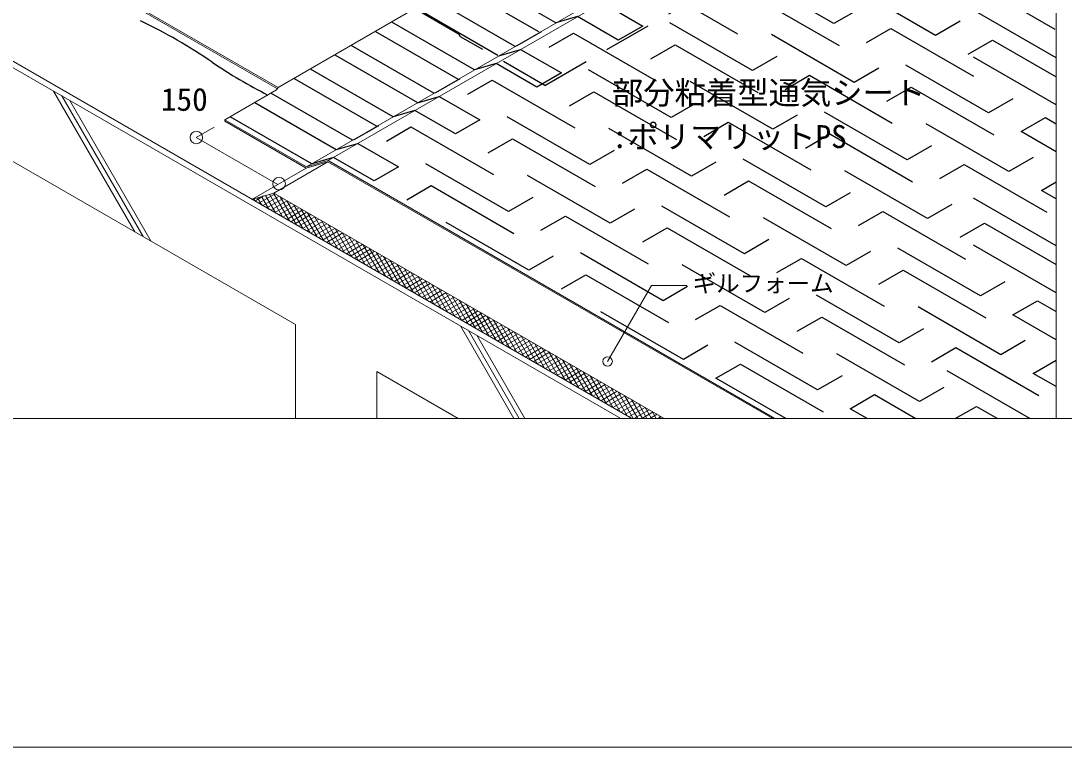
# Model space of a CAD drawing. Units: millimetres, scale not verified. Extents: x -2625 to 2625, y -3712 to 3713.
# Drawn here: x -1619 to 46, y -3712 to -2552 of the extents above; entities that cross this region are included whole.
import ezdxf
from ezdxf.enums import TextEntityAlignment as Align

# ---------------------------------------------------------------- set-up
doc = ezdxf.new("R2010")
doc.units = ezdxf.units.MM
doc.header["$LTSCALE"] = 6
doc.linetypes.add('USER1', pattern=[19.05, 12.7, -6.35])
doc.linetypes.add('USER3', pattern=[38.1, 25.4, -12.7])
for name, color, linetype, lineweight in [('0-0_0', 7, 'Continuous', 18), ('0-1_WAKU', 7, 'Continuous', 18), ('0-2_KUTAI', 3, 'Continuous', 18), ('0-3_MOJI', 7, 'Continuous', 18), ('0-4_bousui', 1, 'Continuous', 18), ('0-5_HATCH', 9, 'Continuous', 18), ('0-8_SUNPO', 7, 'Continuous', 18)]:
    doc.layers.add(name, color=color, linetype=linetype, lineweight=lineweight)
for name, color, linetype in [('0-6_bousui2', 7, 'USER1'), ('0-A_bousui3', 7, 'USER3'), ('0-B_bousui4', 7, 'Continuous')]:
    doc.layers.add(name, color=color, linetype=linetype)
doc.styles.add('ＭＳ ゴシック', font='')
doc.styles.get('ＭＳ ゴシック').set_extended_font_data('MS Gothic')

msp = doc.modelspace()

# ---------------------------------------------------------------- linework, layer by layer
at = {"layer": '0-0_0'}
msp.add_lwpolyline([(-2625, -3712.391), (2625, -3712.391), (2625, 3712.609), (-2625, 3712.609)], close=True, dxfattribs=at)
at = {"layer": '0-1_WAKU'}
msp.add_line((33.75, 2912.609), (33.75, -3187.391), dxfattribs=at)
msp.add_lwpolyline([(-2270, 3037.609), (2337.5, 3037.609), (2337.5, -3187.391), (-2270, -3187.391)], close=True, dxfattribs=at)
at = {"layer": '0-2_KUTAI'}
for q in [(-1050.866, -3187.391), (-920.962, -3187.391)]:
    msp.add_line((-1050.866, -3112.391), q, dxfattribs=at)
msp.add_lwpolyline([(-661.154, -3187.391), (-2090.096, -2362.391), (-2090.096, -2182.391), (-2220, -2107.391), (-2220, -2437.391), (-1180.77, -3037.391), (-1180.77, -3187.391)], dxfattribs=at)
at = {"layer": '0-3_MOJI'}
for p in [(-682.273, -3096.376), (-555.883, -2974.891)]:
    msp.add_line(p, (-612.133, -2974.891), dxfattribs=at)
msp.add_circle((-682.273, -3096.376), 7.5, dxfattribs=at)
at = {"layer": '0-4_bousui'}
for p, q in [((-1163.221, -2785.523), (33.75, -2094.451)), ((-1128.58, -2775.523), (33.75, -2104.451)), ((-2090.096, -2352.391), (-643.834, -3187.391)), ((-1208.482, -2658.891), (-1743.686, -2349.891)), ((-1209.565, -2660.766), (-1743.686, -2352.391)), ((-1293.353, -2712.391), (-1293.353, -2710.391)), ((-1250.052, -2837.391), (-1163.449, -2787.391)), ((-1215.411, -2827.391), (-591.872, -3187.391))]:
    msp.add_line(p, q, dxfattribs=at)
for points in [[(-1293.353, -2710.391), (-1210.647, -2662.641), (-1208.482, -2658.891), (-993.708, -2534.891), (-991.976, -2531.891), (-295.692, -2129.891), (-292.228, -2129.891), (-79.185, -2006.891), (-74.855, -2006.891), (33.75, -1944.188)], [(-415.203, -3187.391), (-1128.58, -2775.523), (-1163.221, -2785.523), (-1293.353, -2710.391)], [(-418.667, -3187.391), (-1128.808, -2777.391), (-1163.449, -2787.391), (-1293.353, -2712.391)], [(-1250.052, -2837.391), (-1215.411, -2827.391), (-1128.808, -2777.391)]]:
    msp.add_lwpolyline(points, dxfattribs=at)
at = {"layer": '0-5_HATCH'}
for p, q in [((-1436.905, -2889.512), (-1566.809, -2664.512)), ((-1423.915, -2897.012), (-1553.819, -2672.012)), ((-1410.924, -2904.512), (-1540.828, -2679.512)), ((-1239.043, -2843.747), (-1213.062, -2828.747)), ((-1212.206, -2859.241), (-1228.426, -2831.149)), ((-1201.208, -2865.591), (-1222.141, -2829.334)), ((-1190.209, -2871.941), (-1215.856, -2827.52)), ((-1245.202, -2840.191), (-1247.28, -2836.591)), ((-1245.393, -2840.081), (-1231.416, -2832.012)), ((-1234.203, -2846.541), (-1240.995, -2834.777)), ((-1223.205, -2852.891), (-1234.711, -2832.963)), ((-1232.693, -2847.414), (-1206.712, -2832.414)), ((-1226.343, -2851.08), (-1200.362, -2836.08)), ((-1219.993, -2854.746), (-1194.012, -2839.746)), ((-1213.643, -2858.412), (-1187.662, -2843.412)), ((-1207.293, -2862.078), (-1181.312, -2847.078)), ((-1179.211, -2878.291), (-1205.192, -2833.291)), ((-1168.212, -2884.641), (-1194.193, -2839.641)), ((-1157.214, -2890.991), (-1183.194, -2845.991)), ((-1200.943, -2865.745), (-1174.962, -2850.745)), ((-1194.593, -2869.411), (-1168.612, -2854.411)), ((-1188.243, -2873.077), (-1162.262, -2858.077)), ((-1181.893, -2876.743), (-1155.912, -2861.743)), ((-1146.215, -2897.341), (-1172.196, -2852.341)), ((-1135.217, -2903.691), (-1161.197, -2858.691)), ((-1175.543, -2880.409), (-1149.562, -2865.409)), ((-1169.193, -2884.075), (-1143.212, -2869.075)), ((-1162.843, -2887.742), (-1136.862, -2872.742)), ((-1156.493, -2891.408), (-1130.512, -2876.408)), ((-1124.218, -2910.041), (-1150.199, -2865.041)), ((-1150.143, -2895.074), (-1124.162, -2880.074)), ((-1113.22, -2916.391), (-1139.2, -2871.391)), ((-1102.221, -2922.741), (-1128.202, -2877.741)), ((-1143.793, -2898.74), (-1117.812, -2883.74)), ((-1137.443, -2902.406), (-1111.462, -2887.406)), ((-1131.093, -2906.072), (-1105.112, -2891.072)), ((-1124.743, -2909.739), (-1098.762, -2894.739)), ((-1091.223, -2929.091), (-1117.203, -2884.091)), ((-1080.224, -2935.441), (-1106.205, -2890.441)), ((-1069.226, -2941.791), (-1095.206, -2896.791)), ((-1118.393, -2913.405), (-1092.412, -2898.405)), ((-1112.043, -2917.071), (-1086.062, -2902.071)), ((-1105.693, -2920.737), (-1079.712, -2905.737)), ((-1099.343, -2924.403), (-1073.362, -2909.403)), ((-1092.993, -2928.069), (-1067.012, -2913.069)), ((-1058.227, -2948.141), (-1084.208, -2903.141)), ((-1047.228, -2954.491), (-1073.209, -2909.491)), ((-1086.643, -2931.736), (-1060.662, -2916.736)), ((-1080.293, -2935.402), (-1054.312, -2920.402)), ((-1073.943, -2939.068), (-1047.962, -2924.068)), ((-1067.593, -2942.734), (-1041.612, -2927.734)), ((-1036.23, -2960.841), (-1062.211, -2915.841)), ((-1025.231, -2967.191), (-1051.212, -2922.191)), ((-1014.233, -2973.541), (-1040.214, -2928.541)), ((-1061.243, -2946.4), (-1035.262, -2931.4)), ((-1054.893, -2950.067), (-1028.912, -2935.067)), ((-1048.543, -2953.733), (-1022.562, -2938.733)), ((-1042.193, -2957.399), (-1016.212, -2942.399)), ((-1035.843, -2961.065), (-1009.862, -2946.065)), ((-1003.234, -2979.891), (-1029.215, -2934.891)), ((-992.236, -2986.241), (-1018.217, -2941.241)), ((-981.237, -2992.591), (-1007.218, -2947.591)), ((-1029.493, -2964.731), (-1003.512, -2949.731)), ((-1023.143, -2968.397), (-997.162, -2953.397)), ((-1016.793, -2972.064), (-990.812, -2957.064)), ((-1010.443, -2975.73), (-984.462, -2960.73)), ((-1004.093, -2979.396), (-978.112, -2964.396)), ((-970.239, -2998.941), (-996.22, -2953.941)), ((-959.24, -3005.291), (-985.221, -2960.291)), ((-997.743, -2983.062), (-971.762, -2968.062)), ((-991.393, -2986.728), (-965.412, -2971.728)), ((-985.043, -2990.394), (-959.062, -2975.394)), ((-978.693, -2994.061), (-952.712, -2979.061)), ((-948.242, -3011.641), (-974.223, -2966.641)), ((-937.243, -3017.991), (-963.224, -2972.991)), ((-926.245, -3024.341), (-952.225, -2979.341)), ((-972.343, -2997.727), (-946.362, -2982.727)), ((-965.993, -3001.393), (-940.012, -2986.393)), ((-959.643, -3005.059), (-933.662, -2990.059)), ((-953.293, -3008.725), (-927.312, -2993.725)), ((-946.943, -3012.391), (-920.962, -2997.391)), ((-915.246, -3030.691), (-941.227, -2985.691)), ((-904.248, -3037.041), (-930.228, -2992.041)), ((-940.593, -3016.058), (-914.612, -3001.058)), ((-934.243, -3019.724), (-908.262, -3004.724)), ((-927.893, -3023.39), (-901.912, -3008.39)), ((-921.543, -3027.056), (-895.562, -3012.056)), ((-893.249, -3043.391), (-919.23, -2998.391)), ((-882.251, -3049.741), (-908.231, -3004.741)), ((-871.252, -3056.091), (-897.233, -3011.091)), ((-915.193, -3030.722), (-889.212, -3015.722)), ((-908.843, -3034.389), (-882.862, -3019.389)), ((-902.493, -3038.055), (-876.512, -3023.055)), ((-896.143, -3041.721), (-870.162, -3026.721)), ((-889.793, -3045.387), (-863.812, -3030.387)), ((-860.254, -3062.441), (-886.234, -3017.441)), ((-849.255, -3068.791), (-875.236, -3023.791)), ((-838.257, -3075.141), (-864.237, -3030.141)), ((-831.911, -3187.391), (-917.29, -3039.512)), ((-823.251, -3187.391), (-904.3, -3047.012)), ((-883.443, -3049.053), (-857.462, -3034.053)), ((-877.093, -3052.719), (-851.112, -3037.719)), ((-870.743, -3056.386), (-844.762, -3041.386)), ((-864.393, -3060.052), (-838.412, -3045.052)), ((-827.258, -3081.491), (-853.239, -3036.491)), ((-816.259, -3087.841), (-842.24, -3042.841)), ((-814.591, -3187.391), (-891.309, -3054.512)), ((-858.043, -3063.718), (-832.062, -3048.718)), ((-851.693, -3067.384), (-825.712, -3052.384)), ((-845.343, -3071.05), (-819.362, -3056.05)), ((-838.993, -3074.716), (-813.012, -3059.716)), ((-832.643, -3078.383), (-806.662, -3063.383)), ((-805.261, -3094.191), (-831.242, -3049.191)), ((-794.262, -3100.541), (-820.243, -3055.541)), ((-783.264, -3106.891), (-809.245, -3061.891)), ((-826.293, -3082.049), (-800.312, -3067.049)), ((-819.943, -3085.715), (-793.962, -3070.715)), ((-813.593, -3089.381), (-787.612, -3074.381)), ((-807.243, -3093.047), (-781.262, -3078.047)), ((-772.265, -3113.241), (-798.246, -3068.241)), ((-761.267, -3119.591), (-787.248, -3074.591)), ((-750.268, -3125.941), (-776.249, -3080.941)), ((-800.893, -3096.713), (-774.912, -3081.713)), ((-794.543, -3100.38), (-768.562, -3085.38)), ((-788.193, -3104.046), (-762.212, -3089.046)), ((-781.843, -3107.712), (-755.862, -3092.712)), ((-775.493, -3111.378), (-749.512, -3096.378)), ((-739.27, -3132.291), (-765.251, -3087.291)), ((-728.271, -3138.641), (-754.252, -3093.641)), ((-769.143, -3115.044), (-743.162, -3100.044)), ((-762.793, -3118.711), (-736.812, -3103.711)), ((-756.443, -3122.377), (-730.462, -3107.377)), ((-750.093, -3126.043), (-724.112, -3111.043)), ((-717.273, -3144.991), (-743.254, -3099.991)), ((-706.274, -3151.341), (-732.255, -3106.341)), ((-695.276, -3157.691), (-721.257, -3112.691)), ((-743.743, -3129.709), (-717.762, -3114.709)), ((-737.393, -3133.375), (-711.412, -3118.375)), ((-731.043, -3137.041), (-705.062, -3122.041)), ((-724.693, -3140.708), (-698.712, -3125.708)), ((-718.343, -3144.374), (-692.362, -3129.374)), ((-684.277, -3164.041), (-710.258, -3119.041)), ((-673.279, -3170.391), (-699.259, -3125.391)), ((-711.993, -3148.04), (-686.012, -3133.04)), ((-705.643, -3151.706), (-679.662, -3136.706)), ((-699.293, -3155.372), (-673.312, -3140.372)), ((-692.943, -3159.038), (-666.962, -3144.038)), ((-662.28, -3176.741), (-688.261, -3131.741)), ((-686.593, -3162.705), (-660.612, -3147.705)), ((-651.282, -3183.091), (-677.262, -3138.091)), ((-641.467, -3187.391), (-666.264, -3144.441)), ((-680.243, -3166.371), (-654.262, -3151.371)), ((-673.893, -3170.037), (-647.912, -3155.037)), ((-667.543, -3173.703), (-641.562, -3158.703)), ((-661.193, -3177.369), (-635.212, -3162.369)), ((-634.134, -3187.391), (-655.265, -3150.791)), ((-626.802, -3187.391), (-644.267, -3157.141)), ((-619.47, -3187.391), (-633.268, -3163.491)), ((-654.843, -3181.036), (-628.862, -3166.036)), ((-648.493, -3184.702), (-622.512, -3169.702)), ((-640.452, -3187.391), (-616.162, -3173.368)), ((-627.752, -3187.391), (-609.812, -3177.034)), ((-612.137, -3187.391), (-622.27, -3169.841)), ((-615.052, -3187.391), (-603.462, -3180.7)), ((-604.805, -3187.391), (-611.271, -3176.191)), ((-602.352, -3187.391), (-597.112, -3184.366)), ((-597.473, -3187.391), (-600.273, -3182.541))]:
    msp.add_line(p, q, dxfattribs=at)
at = {"layer": '0-6_bousui2'}
for p, q in [((-782.398, -2655.391), (-89.578, -2255.391)), ((-919.23, -2573.891), (-991.976, -2531.891))]:
    msp.add_line(p, q, dxfattribs=at)
msp.add_lwpolyline([(-782.398, -2655.391), (-917.065, -2577.641), (-919.23, -2573.891)], dxfattribs=at)
at = {"layer": '0-8_SUNPO'}
for q in [(-1310.285, -2722.167), (-1209.013, -2813.698)]:
    msp.add_line((-1338.917, -2738.698), q, dxfattribs=at)
for centre in [(-1338.917, -2738.698), (-1206.75, -2812.391)]:
    msp.add_circle(centre, 10, dxfattribs=at)
at = {"layer": '0-A_bousui3'}
for points in [[(-515.867, -2444.273), (-476.896, -2421.773), (-282.04, -2534.273), (-321.012, -2556.773)], [(-353.488, -2463.023), (-314.516, -2440.523), (-119.661, -2553.023), (-158.632, -2575.523)], [(-645.771, -2519.273), (-606.8, -2496.773), (-411.944, -2609.273), (-450.915, -2631.773)], [(-483.391, -2538.023), (-444.42, -2515.523), (-249.565, -2628.023), (-288.536, -2650.523)], [(-269.05, -2586.773), (-230.079, -2564.273), (-35.223, -2676.773), (-74.194, -2699.273)], [(-775.675, -2594.273), (-736.704, -2571.773), (-541.848, -2684.273), (-580.819, -2706.773)], [(-613.295, -2613.023), (-574.324, -2590.523), (-379.468, -2703.023), (-418.439, -2725.523)], [(-905.579, -2669.273), (-866.608, -2646.773), (-671.752, -2759.273), (-710.723, -2781.773)], [(-398.954, -2661.773), (-359.983, -2639.273), (-165.127, -2751.773), (-204.098, -2774.273)], [(-236.574, -2680.523), (-197.603, -2658.023), (-2.747, -2770.523), (-41.718, -2793.023)], [(-743.199, -2688.023), (-704.228, -2665.523), (-509.372, -2778.023), (-548.343, -2800.523)], [(-528.858, -2736.773), (-489.887, -2714.273), (-295.031, -2826.773), (-334.002, -2849.273)], [(-1035.483, -2744.273), (-996.511, -2721.773), (-801.656, -2834.273), (-840.627, -2856.773)], [(-873.103, -2763.023), (-834.132, -2740.523), (-639.276, -2853.023), (-678.247, -2875.523)], [(-366.478, -2755.523), (-327.507, -2733.023), (-132.651, -2845.523), (-171.622, -2868.023)], [(-658.762, -2811.773), (-619.79, -2789.273), (-424.935, -2901.773), (-463.906, -2924.273)], [(-496.382, -2830.523), (-457.411, -2808.023), (-262.555, -2920.523), (-301.526, -2943.023)], [(-1003.007, -2838.023), (-964.035, -2815.523), (-769.18, -2928.023), (-808.151, -2950.523)], [(-788.665, -2886.773), (-749.694, -2864.273), (-554.838, -2976.773), (-593.81, -2999.273)], [(-282.04, -2879.273), (-243.069, -2856.773), (-48.214, -2969.273), (-87.185, -2991.773)], [(-626.286, -2905.523), (-587.314, -2883.023), (-392.459, -2995.523), (-431.43, -3018.023)], [(-411.944, -2954.273), (-372.973, -2931.773), (-178.117, -3044.273), (-217.089, -3066.773)], [(-756.189, -2980.523), (-717.218, -2958.023), (-522.363, -3070.523), (-561.334, -3093.023)], [(-249.565, -2973.023), (-210.593, -2950.523), (-15.738, -3063.023), (-54.709, -3085.523)], [(-541.848, -3029.273), (-502.877, -3006.773), (-308.021, -3119.273), (-346.992, -3141.773)], [(-379.468, -3048.023), (-340.497, -3025.523), (-145.641, -3138.023), (-184.613, -3160.523)]]:
    msp.add_lwpolyline(points, close=True, dxfattribs=at)
for points in [[(-859.907, -2455.641), (-725.879, -2533.023), (-691.237, -2523.023), (-626.286, -2560.523), (-665.257, -2583.023), (-730.209, -2545.523), (-764.85, -2555.523), (-898.878, -2478.141)], [(-924.859, -2493.141), (-790.83, -2570.523), (-788.428, -2569.83), (-827.4, -2592.33), (-829.802, -2593.023), (-963.83, -2515.641)], [(33.75, -2611.595), (-139.146, -2511.773), (-100.175, -2489.273), (33.75, -2566.595)], [(-989.811, -2530.641), (-855.782, -2608.023), (-821.141, -2598.023), (-756.189, -2635.523), (-795.161, -2658.023), (-860.112, -2620.523), (-894.753, -2630.523), (-1027.05, -2554.141)], [(-1053.031, -2569.141), (-920.734, -2645.523), (-918.332, -2644.83), (-957.303, -2667.33), (-959.705, -2668.023), (-1092.002, -2591.641)], [(33.75, -2686.595), (-106.67, -2605.523), (-67.699, -2583.023), (33.75, -2641.595)], [(-1117.983, -2606.641), (-985.686, -2683.023), (-951.045, -2673.023), (-886.093, -2710.523), (-925.064, -2733.023), (-990.016, -2695.523), (-1024.657, -2705.523), (-1156.954, -2629.141)], [(-1182.935, -2644.141), (-1050.638, -2720.523), (-1048.236, -2719.83), (-1087.207, -2742.33), (-1089.609, -2743.023), (-1219.741, -2667.891)], [(-1245.721, -2682.891), (-1115.59, -2758.023), (-1080.949, -2748.023), (-1015.997, -2785.523), (-1054.968, -2808.023), (-1119.92, -2770.523), (-1154.561, -2780.523), (-1284.693, -2705.391)], [(33.75, -2761.595), (-22.233, -2729.273), (16.738, -2706.773), (33.75, -2716.595)], [(33.75, -2911.595), (-152.137, -2804.273), (-113.166, -2781.773), (33.75, -2866.595)], [(33.75, -2836.595), (10.243, -2823.023), (33.75, -2809.451)], [(33.75, -2986.595), (-119.661, -2898.023), (-80.69, -2875.523), (33.75, -2941.595)], [(33.75, -3061.595), (-35.223, -3021.773), (3.748, -2999.273), (33.75, -3016.595)], [(-8.171, -3187.391), (-165.127, -3096.773), (-126.156, -3074.273), (33.75, -3166.595)], [(33.75, -3136.595), (-2.747, -3115.523), (33.75, -3094.451)], [(-397.883, -3187.391), (-509.372, -3123.023), (-470.401, -3100.523), (-319.94, -3187.391)], [(-267.979, -3187.391), (-295.031, -3171.773), (-256.06, -3149.273), (-190.037, -3187.391)], [(-127.227, -3187.391), (-93.68, -3168.023), (-60.133, -3187.391)]]:
    msp.add_lwpolyline(points, dxfattribs=at)
at = {"layer": '0-B_bousui4'}
for centre, radius, start, end in [((-1810.717, -3347.616), 882.651, 55.70285, 64.29715), ((-869.265, -1967.351), 788.116, 235.70285, 243.19168)]:
    msp.add_arc(centre, radius, start, end, dxfattribs=at)

# ---------------------------------------------------------------- texts
at = {"layer": '0-3_MOJI', "style": 'ＭＳ ゴシック'}
for s, height, p in [('部分粘着型通気シート', 36.66, (-675.386, -2696.497)), (':ポリマリットPS', 36.66, (-675.386, -2766.497)), ('ギルフォーム', 27.49, (-546.508, -2993.641))]:
    msp.add_text(s, height=height, dxfattribs=at).set_placement(p, align=Align.BOTTOM_LEFT)
at = {"layer": '0-8_SUNPO', "style": 'ＭＳ ゴシック'}
msp.add_text('150', height=36.66, dxfattribs=at).set_placement((-1395.471, -2707.003), align=Align.BOTTOM_LEFT)

doc.saveas('drawing.dxf')
